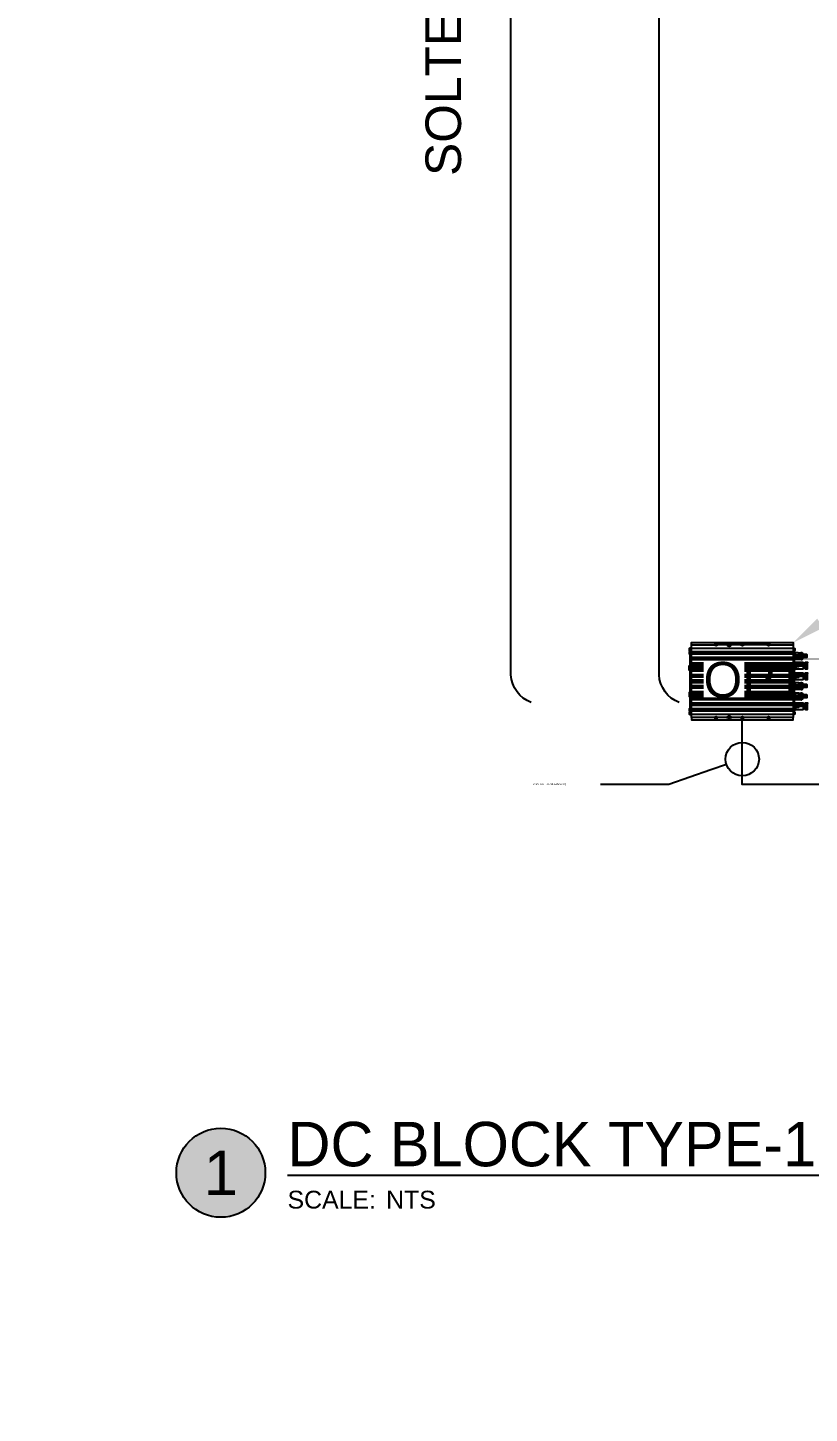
# Model space of a CAD drawing. Header units: feet. Extents: x -13743 to 68376, y -48 to 67763.
# Drawn here: x 1233.1 to 1277, y 63296.5 to 63374.4 of the extents above; entities that cross this region are included whole.
import ezdxf
from ezdxf import colors
from ezdxf.entities.mleader import LeaderData, LeaderLine
from ezdxf.enums import TextEntityAlignment as Align
from ezdxf.math import Vec2, Vec3

# ---------------------------------------------------------------- set-up
doc = ezdxf.new("R2018")
doc.units = ezdxf.units.FT
doc.header["$MEASUREMENT"] = 0
for name, color, linetype in [('E-CABL-DF', 10, 'DF_CABLE'), ('E-DIM', 7, 'Continuous'), ('E-OPT', 10, 'Continuous'), ('G-ANNO-TEXT', 1, 'Continuous'), ('G-TITL-TEXT', 153, 'Continuous')]:
    doc.layers.add(name, color=color, linetype=linetype)
doc.styles.add('NEI-A', font='arial.ttf')
doc.styles.get("Standard").update_dxf_attribs({"font": 'arial.ttf'})
doc.linetypes.add('DF_CABLE', pattern='A,1,-0.2,["DF",Standard,S=0.1,R=0,X=-0.1,Y=-0.05],-0.2', length=1.4)

# ---------------------------------------------------------------- blocks, each defined once
blk = doc.blocks.new('DETAIL-TITLE_WITH_SCALE')
at = {"layer": 'G-TITL-TEXT'}
h = blk.add_hatch(color=255, dxfattribs=at)
h.dxf.hatch_style = 1
h.paths.add_polyline_path([(-0.0016, 0.0011, 1), (0.4984, 0.0011, 1)])
blk.add_circle((0.25, 0), 0.25, dxfattribs=at)
at = {"color": 7, "insert": (0.625, -0.101), "char_height": 0.1, "attachment_point": 1, "style": 'NEI-A'}
blk.add_mtext_dynamic_manual_height_columns('\\pxt5;SCALE:', width=0.421927, gutter_width=0.5469, heights=[0], dxfattribs=at)
at = {"color": 153, "style": 'NEI-A'}
blk.add_attdef('DETAIL_NO', text='', height=0.25, dxfattribs=at).set_placement((0.25, 0), align=Align.MIDDLE_CENTER)
at = {"color": 153, "lineweight": 30, "flags": 104}
blk.add_attdef('DETAIL_TITLE', text='', height=0.25, dxfattribs=at).set_placement((0.625, 0.024), align=Align.BOTTOM_LEFT)
at = {"color": 7, "style": 'NEI-A'}
blk.add_attdef('SCALE', text='', height=0.1, dxfattribs=at).set_placement((1.1792, -0.101), align=Align.TOP_LEFT)
blk = doc.blocks.new('_DotBlank')
at = {"color": 0, "linetype": 'ByBlock', "lineweight": -2}
blk.add_line((-0.5, 0), (-1, 0), dxfattribs=at)
blk.add_circle((0, 0), 0.5, dxfattribs=at)
blk = doc.blocks.new('AMPT-OPTIMIZER')
at = {"layer": 'E-OPT'}
for p, q in [((6.025, 3.759), (6.171, 3.765)), ((6.045, 3.13), (6.532, 3.13)), ((6.171, 3.395), (6.171, 3.407)), ((5.883, 3.023), (5.87, 3.023)), ((5.883, 2.428), (5.87, 2.428)), ((6.045, 3.042), (6.532, 3.042)), ((6.532, 3.033), (6.045, 3.033)), ((6.045, 2.534), (6.532, 2.534)), ((6.045, 2.447), (6.532, 2.447)), ((6.532, 2.438), (6.045, 2.438)), ((6.399, 2.897), (6.301, 2.897)), ((6.025, 2.075), (6.171, 2.081)), ((6.171, 1.71), (6.171, 1.723)), ((6.399, 2.302), (6.301, 2.302)), ((6.025, 1.495), (6.171, 1.5)), ((6.045, 0.85), (6.532, 0.85)), ((6.171, 1.13), (6.171, 1.143)), ((5.883, 0.744), (5.87, 0.744)), ((6.045, 0.763), (6.532, 0.763)), ((6.532, 0.753), (6.045, 0.753)), ((6.399, 0.618), (6.301, 0.618))]:
    blk.add_line(p, q, dxfattribs=at)
for points in [[(-0.089, 4.013), (-0.131, 4.013), (-0.131, 3.905), (-0.089, 3.905)], [(-0.028, 4.028), (0, 4.028)], [(0, 4.218), (0, 4.34), (5.73, 4.34), (5.73, 4.218)], [(1.325, 0.123), (0, 0.123), (0, 4.218), (1.325, 4.218)], [(0, 4.031), (5.73, 4.031)], [(2.027, 4.218), (1.448, 4.218)], [(2.805, 4.218), (2.226, 4.218)], [(4.28, 4.218), (2.928, 4.218)], [(4.403, 4.218), (5.73, 4.218), (5.73, 0.123), (4.403, 0.123)], [(5.73, 4.037), (5.775, 4.037), (5.775, 0.305), (5.73, 0.305)], [(5.775, 4.013), (5.817, 4.013), (5.817, 3.905), (5.775, 3.905)], [(-0.089, 3.824), (-0.131, 3.824), (-0.131, 3.717), (-0.089, 3.717)], [(0, 3.836), (5.73, 3.836)], [(0, 3.805), (5.73, 3.805)], [(0, 3.774), (5.73, 3.774)], [(0, 3.744), (5.73, 3.744)], [(0, 3.713), (5.73, 3.713)], [(0, 3.524), (5.73, 3.524)], [(0, 3.485), (5.73, 3.485)], [(0, 3.453), (5.73, 3.453)], [(0, 3.422), (5.73, 3.422)], [(0, 3.383), (5.73, 3.383)], [(0, 3.199), (5.73, 3.199)], [(0, 3.165), (5.73, 3.165)], [(0, 3.132), (5.73, 3.132)], [(5.775, 3.824), (5.817, 3.824), (5.817, 3.717), (5.775, 3.717)], [(5.9, 3.444), (5.971, 3.444), (5.971, 3.64), (5.9, 3.64)], [(6.112, 3.683), (6.112, 3.549), (6.112, 3.489)], [(6.171, 3.725), (6.171, 3.777), (6.196, 3.778)], [(6.196, 3.726), (6.196, 3.778), (6.254, 3.756), (6.254, 3.704)], [(-0.089, 2.924), (-0.131, 2.924), (-0.131, 3.032), (-0.089, 3.032)], [(-0.089, 2.8), (-0.131, 2.8), (-0.131, 2.907), (-0.089, 2.907)], [(0, 3.097), (5.73, 3.097)], [(0, 3.041), (5.73, 3.041)], [(0, 2.932), (5.73, 2.932)], [(0, 2.908), (5.73, 2.908)], [(0, 2.877), (5.73, 2.877)], [(0, 2.843), (5.73, 2.843)], [(0, 2.808), (5.73, 2.808)], [(0, 2.782), (5.73, 2.782)], [(0, 2.746), (5.73, 2.746)], [(0, 2.548), (5.73, 2.548)], [(0, 2.514), (5.73, 2.514)], [(0, 2.485), (5.73, 2.485)], [(0, 2.455), (5.73, 2.455)], [(0, 2.421), (5.73, 2.421)], [(5.775, 2.92), (5.817, 2.92), (5.817, 2.813), (5.775, 2.813)], [(5.87, 3.035), (5.87, 3.036), (5.855, 3.036)], [(5.87, 2.439), (5.87, 2.441), (5.855, 2.441)], [(5.897, 3.036), (5.883, 3.036), (5.883, 3.035)], [(5.897, 2.441), (5.883, 2.441), (5.883, 2.439)], [(0, 2.241), (5.73, 2.241)], [(0, 2.211), (5.73, 2.211)], [(0, 2.173), (5.73, 2.173)], [(0, 2.135), (5.73, 2.135)], [(0, 2.104), (5.73, 2.104)], [(0, 1.925), (5.73, 1.925)], [(0, 1.891), (5.73, 1.891)], [(0, 1.861), (5.73, 1.861)], [(0, 1.832), (5.73, 1.832)], [(0, 1.797), (5.73, 1.797)], [(0, 1.599), (5.73, 1.599)], [(0, 1.563), (5.73, 1.563)], [(5.9, 1.76), (5.971, 1.76), (5.971, 1.956), (5.9, 1.956)], [(6.112, 1.999), (6.112, 1.865), (6.112, 1.805)], [(6.171, 2.041), (6.171, 2.093), (6.196, 2.094)], [(6.196, 2.042), (6.196, 2.094), (6.254, 2.071), (6.254, 2.02)], [(-0.089, 1.541), (-0.131, 1.541), (-0.131, 1.434), (-0.089, 1.434)], [(-0.089, 1.417), (-0.131, 1.417), (-0.131, 1.31), (-0.089, 1.31)], [(0, 1.537), (5.73, 1.537)], [(0, 1.503), (5.73, 1.503)], [(0, 1.469), (5.73, 1.469)], [(0, 1.437), (5.73, 1.437)], [(0, 1.414), (5.73, 1.414)], [(0, 1.304), (5.73, 1.304)], [(0, 1.248), (5.73, 1.248)], [(0, 1.213), (5.73, 1.213)], [(0, 1.181), (5.73, 1.181)], [(0, 1.146), (5.73, 1.146)], [(0, 0.962), (5.73, 0.962)], [(0, 0.923), (5.73, 0.923)], [(0, 0.892), (5.73, 0.892)], [(0, 0.861), (5.73, 0.861)], [(0, 0.822), (5.73, 0.822)], [(5.775, 1.527), (5.817, 1.527), (5.817, 1.42), (5.775, 1.42)], [(5.9, 1.18), (5.971, 1.18), (5.971, 1.376), (5.9, 1.376)], [(6.112, 1.419), (6.112, 1.285), (6.112, 1.225)], [(6.171, 1.461), (6.171, 1.513), (6.196, 1.514)], [(6.196, 1.462), (6.196, 1.514), (6.254, 1.491), (6.254, 1.44)], [(-0.089, 0.624), (-0.131, 0.624), (-0.131, 0.517), (-0.089, 0.517)], [(-0.089, 0.433), (-0.131, 0.433), (-0.131, 0.326), (-0.089, 0.326)], [(-0.028, 0.313), (0, 0.313)], [(0, 0.633), (5.73, 0.633)], [(0, 0.602), (5.73, 0.602)], [(0, 0.571), (5.73, 0.571)], [(0, 0.54), (5.73, 0.54)], [(0, 0.51), (5.73, 0.51)], [(0, 0.311), (5.73, 0.311)], [(0, 0.123), (0, 0), (5.73, 0), (5.73, 0.123)], [(2.027, 0.123), (1.448, 0.123)], [(2.805, 0.123), (2.226, 0.123)], [(4.28, 0.123), (2.928, 0.123)], [(5.775, 0.624), (5.817, 0.624), (5.817, 0.517), (5.775, 0.517)], [(5.775, 0.433), (5.817, 0.433), (5.817, 0.326), (5.775, 0.326)], [(5.87, 0.755), (5.87, 0.757), (5.855, 0.757)], [(5.897, 0.757), (5.883, 0.757), (5.883, 0.755)]]:
    blk.add_lwpolyline(points, dxfattribs=at)
for points in [[(-0.028, 0.305), (-0.028, 4.037), (-0.089, 4.037), (-0.089, 0.305)], [(5.869, 3.553), (5.869, 3.592), (5.882, 3.592), (5.882, 3.553)], [(1.443, 2.652), (1.478, 2.652), (1.478, 2.634), (1.443, 2.634), (1.443, 2.6), (1.426, 2.6), (1.426, 2.634), (1.391, 2.634), (1.391, 2.652), (1.426, 2.652), (1.426, 2.686), (1.443, 2.686)], [(1.994, 2.652), (2.029, 2.652), (2.029, 2.634), (1.994, 2.634), (1.994, 2.6), (1.977, 2.6), (1.977, 2.634), (1.942, 2.634), (1.942, 2.652), (1.977, 2.652), (1.977, 2.686), (1.994, 2.686)], [(5.855, 3.046), (5.855, 3.035), (5.87, 3.035), (5.87, 3.022), (5.883, 3.022), (5.883, 3.035), (5.897, 3.035), (5.897, 3.046), (5.883, 3.046), (5.883, 3.06), (5.87, 3.06), (5.87, 3.046)], [(5.855, 2.451), (5.855, 2.439), (5.87, 2.439), (5.87, 2.426), (5.883, 2.426), (5.883, 2.439), (5.897, 2.439), (5.897, 2.451), (5.883, 2.451), (5.883, 2.465), (5.87, 2.465), (5.87, 2.451)], [(1.443, 1.689), (1.478, 1.689), (1.478, 1.706), (1.443, 1.706), (1.443, 1.741), (1.426, 1.741), (1.426, 1.706), (1.391, 1.706), (1.391, 1.689), (1.426, 1.689), (1.426, 1.654), (1.443, 1.654)], [(1.994, 1.689), (2.029, 1.689), (2.029, 1.706), (1.994, 1.706), (1.994, 1.741), (1.977, 1.741), (1.977, 1.706), (1.942, 1.706), (1.942, 1.689), (1.977, 1.689), (1.977, 1.654), (1.994, 1.654)], [(5.869, 1.869), (5.869, 1.908), (5.882, 1.908), (5.882, 1.869)], [(5.855, 0.767), (5.855, 0.755), (5.87, 0.755), (5.87, 0.742), (5.883, 0.742), (5.883, 0.755), (5.897, 0.755), (5.897, 0.767), (5.883, 0.767), (5.883, 0.781), (5.87, 0.781), (5.87, 0.767)], [(5.869, 1.289), (5.869, 1.327), (5.882, 1.327), (5.882, 1.289)]]:
    blk.add_lwpolyline(points, close=True, dxfattribs=at)
for points in [[(6.025, 3.707), (6.177, 3.713), (6.171, 3.725), (6.196, 3.726), (6.254, 3.704), (6.254, 3.699, -0.417336), (6.248, 3.693), (6.029, 3.684, 0.407505), (6.025, 3.681)], [(6.025, 3.413), (6.177, 3.407), (6.171, 3.395), (6.196, 3.394), (6.254, 3.416), (6.254, 3.421, 0.417361), (6.248, 3.427), (6.029, 3.436, -0.407434), (6.025, 3.439)], [(6.025, 2.023), (6.177, 2.029), (6.171, 2.041), (6.196, 2.042), (6.254, 2.02), (6.254, 2.015, -0.417336), (6.248, 2.009), (6.029, 2, 0.407505), (6.025, 1.996)], [(6.025, 1.728), (6.177, 1.723), (6.171, 1.71), (6.196, 1.71), (6.254, 1.732), (6.254, 1.737, 0.417361), (6.248, 1.743), (6.029, 1.751, -0.407434), (6.025, 1.755)], [(6.025, 1.443), (6.177, 1.449), (6.171, 1.461), (6.196, 1.462), (6.254, 1.44), (6.254, 1.434, -0.417336), (6.248, 1.428), (6.029, 1.42, 0.407505), (6.025, 1.416)], [(6.025, 1.148), (6.177, 1.143), (6.171, 1.13), (6.196, 1.129), (6.254, 1.152), (6.254, 1.157, 0.417361), (6.248, 1.163), (6.029, 1.171, -0.407434), (6.025, 1.175)]]:
    blk.add_lwpolyline(points, format="xyb", dxfattribs=at)
for centre, radius in [((1.386, 4.218), 0.0616), ((2.126, 4.218), 0.0994), ((2.126, 4.218), 0.0473), ((2.126, 4.218), 0.0136), ((2.866, 4.218), 0.0616), ((4.341, 4.218), 0.0616), ((5.874, 3.572), 0.0426), ((1.435, 2.643), 0.0939), ((1.986, 2.643), 0.0939), ((5.877, 3.04), 0.0426), ((5.877, 2.444), 0.0426), ((1.435, 1.697), 0.0939), ((1.986, 1.697), 0.0939), ((5.874, 1.888), 0.0426), ((5.874, 1.308), 0.0426), ((5.877, 0.76), 0.0426), ((1.386, 0.123), 0.0616), ((2.126, 0.123), 0.0994), ((2.126, 0.123), 0.0473), ((2.126, 0.123), 0.0136), ((2.866, 0.123), 0.0616), ((4.341, 0.123), 0.0616)]:
    blk.add_circle(centre, radius, dxfattribs=at)
for points, degree, knots in [([(5.817, 3.781), (6.025, 3.781), (6.025, 3.691), (6.025, 3.685), (6.025, 3.588), (6.025, 3.496), (6.025, 3.399), (6.025, 3.395), (6.025, 3.39), (5.775, 3.39)], 1, [0.137833, 0.137833, 0.8295, 1.8295, 2.8295, 3.8295, 4.781137, 5.781137, 6.781137, 7.781137, 8.528711, 8.528711]), ([(6.405, 3.219), (6.405, 3.218), (6.405, 3.216), (6.405, 3.183), (6.301, 3.183), (6.301, 3.195), (6.301, 3.204), (6.282, 3.224), (5.775, 3.224)], 1, [0, 0, 1, 2, 3, 4, 5, 6, 7, 7.955035, 7.955035]), ([(5.9, 3.606), (5.9, 3.617), (5.9, 3.629), (5.9, 3.64), (5.892, 3.644), (5.876, 3.652), (5.842, 3.667), (5.817, 3.678), (5.8, 3.685), (5.8, 3.686), (5.798, 3.686), (5.795, 3.688), (5.794, 3.689), (5.793, 3.69), (5.793, 3.691), (5.793, 3.691), (5.793, 3.592), (5.793, 3.494), (5.793, 3.395), (5.793, 3.395), (5.793, 3.395), (5.794, 3.396), (5.796, 3.397), (5.798, 3.398), (5.8, 3.399), (5.8, 3.399), (5.817, 3.406), (5.842, 3.417), (5.876, 3.432), (5.892, 3.44), (5.9, 3.444), (5.9, 3.475), (5.9, 3.507), (5.9, 3.539)], 3, [0, 0, 0, 0, 0.175489, 0.175489, 0.175489, 0.425436, 0.675194, 1.175489, 1.175489, 1.175489, 1.339863, 1.811084, 1.995544, 2.099777, 2.175489, 2.175489, 2.175489, 3.175489, 3.175489, 3.175489, 3.20703, 3.28519, 3.460771, 3.984033, 4.175489, 4.175489, 4.175489, 4.676213, 4.925949, 5.175489, 5.175489, 5.175489, 5.657834, 5.657834, 5.657834, 5.657834]), ([(5.928, 3.173), (5.912, 3.181), (5.881, 3.196), (5.85, 3.209), (5.834, 3.216), (5.833, 3.216), (5.832, 3.217), (5.83, 3.217), (5.828, 3.219), (5.827, 3.219), (5.827, 3.219), (5.827, 3.219), (5.827, 3.127), (5.827, 3.034), (5.827, 2.942), (5.827, 2.942), (5.827, 2.942), (5.828, 2.943), (5.829, 2.945), (5.832, 2.946), (5.833, 2.947), (5.834, 2.947), (5.85, 2.954), (5.881, 2.967), (5.912, 2.982), (5.928, 2.989), (5.967, 2.989), (6.006, 2.989), (6.045, 2.989), (6.045, 3.051), (6.045, 3.112), (6.045, 3.173), (6.006, 3.173), (5.967, 3.173), (5.928, 3.173), (5.928, 3.112), (5.928, 3.051), (5.928, 2.989)], 3, [0, 0, 0, 0, 0.499249, 1, 1, 1, 1.191456, 1.714328, 1.889909, 1.968408, 2, 2, 2, 3, 3, 3, 3.075721, 3.180211, 3.36466, 3.835604, 4, 4, 4, 4.500323, 5, 5, 5, 6, 6, 6, 7, 7, 7, 8, 8, 8, 9, 9, 9, 9]), ([(5.971, 3.64), (5.976, 3.636), (5.986, 3.629), (6, 3.616), (6.011, 3.605), (6.02, 3.596), (6.024, 3.591), (6.025, 3.588), (6.025, 3.557), (6.025, 3.527), (6.025, 3.496), (6.024, 3.493), (6.02, 3.489), (6.012, 3.479), (6, 3.468), (5.986, 3.456), (5.976, 3.448), (5.971, 3.444)], 3, [0, 0, 0, 0, 0.249655, 0.499064, 0.749429, 0.874826, 1, 1, 1, 2, 2, 2, 2.121887, 2.244534, 2.492906, 2.745645, 3, 3, 3, 3]), ([(6.496, 3.659), (6.496, 3.659), (6.496, 3.659), (6.496, 3.658), (6.496, 3.657), (6.496, 3.655), (6.496, 3.654), (6.496, 3.653), (6.496, 3.655), (6.497, 3.657), (6.496, 3.66), (6.496, 3.663), (6.495, 3.664), (6.494, 3.665), (6.493, 3.667), (6.491, 3.668), (6.49, 3.668), (6.489, 3.668), (6.487, 3.669), (6.486, 3.669), (6.486, 3.669), (6.366, 3.669), (6.246, 3.669), (6.125, 3.669)], 3, [0, 0, 0, 0, 0.00679, 0.082907, 0.273787, 0.579512, 1, 1, 1, 1.184323, 1.369552, 1.431018, 1.494647, 1.57509, 1.669545, 1.75354, 1.803206, 1.860768, 1.942971, 2, 2, 2, 3, 3, 3, 3]), ([(6.125, 3.638), (6.246, 3.638), (6.366, 3.638), (6.486, 3.638), (6.487, 3.638), (6.488, 3.638), (6.49, 3.638), (6.491, 3.639), (6.493, 3.64), (6.494, 3.641), (6.495, 3.642), (6.496, 3.644), (6.497, 3.648), (6.497, 3.651), (6.496, 3.653), (6.496, 3.652), (6.496, 3.649), (6.496, 3.644), (6.496, 3.639), (6.496, 3.635), (6.496, 3.631), (6.496, 3.626), (6.496, 3.62), (6.496, 3.614), (6.496, 3.607), (6.496, 3.6), (6.496, 3.592), (6.496, 3.585), (6.496, 3.578), (6.496, 3.571), (6.496, 3.565), (6.496, 3.56), (6.496, 3.558), (6.496, 3.555), (6.496, 3.55), (6.496, 3.542), (6.496, 3.536), (6.496, 3.532), (6.496, 3.529), (6.496, 3.525), (6.496, 3.522), (6.496, 3.519), (6.496, 3.516), (6.496, 3.514), (6.496, 3.513), (6.496, 3.513), (6.496, 3.513)], 3, [0, 0, 0, 0, 1, 1, 1, 1.083046, 1.158085, 1.262935, 1.337098, 1.402233, 1.482349, 1.555826, 1.696592, 2, 2, 2, 2.04231, 2.094742, 2.1573, 2.195082, 2.234864, 2.276646, 2.343067, 2.413996, 2.488015, 2.563526, 2.640518, 2.718997, 2.791295, 2.862229, 2.931799, 3, 3, 3, 3.1834, 3.352569, 3.507508, 3.584771, 3.655787, 3.720526, 3.805907, 3.877192, 3.933172, 3.972439, 3.994995, 4, 4, 4, 4]), ([(6.495, 3.507), (6.494, 3.507), (6.494, 3.506), (6.493, 3.505), (6.491, 3.504), (6.489, 3.503), (6.487, 3.503), (6.486, 3.503), (6.486, 3.503), (6.366, 3.503), (6.246, 3.503), (6.125, 3.503)], 3, [0, 0, 0, 0, 0.056801, 0.266575, 0.453065, 0.690822, 0.873365, 1, 1, 1, 2, 2, 2, 2]), ([(6.282, 3.224), (6.282, 3.222), (6.282, 3.221), (6.282, 3.219), (6.282, 3.219), (6.282, 3.219), (6.283, 3.218), (6.283, 3.217), (6.284, 3.216), (6.284, 3.216), (6.29, 3.209), (6.296, 3.202), (6.301, 3.195)], 3, [0, 0, 0, 0, 1, 1, 1, 1.133744, 1.328934, 1.783703, 2, 2, 2, 3, 3, 3, 3]), ([(6.495, 3.665), (6.495, 3.665), (6.495, 3.664), (6.495, 3.663), (6.496, 3.663), (6.496, 3.662), (6.496, 3.661), (6.496, 3.66), (6.496, 3.66), (6.496, 3.659), (6.496, 3.659)], 3, [0, 0, 0, 0, 0.122148, 0.248297, 0.373015, 0.498504, 0.624821, 0.749092, 0.874878, 1, 1, 1, 1]), ([(6.496, 3.513), (6.496, 3.513), (6.496, 3.512), (6.496, 3.511), (6.496, 3.511), (6.496, 3.51), (6.496, 3.509), (6.495, 3.508), (6.495, 3.508), (6.495, 3.507), (6.495, 3.507)], 3, [0, 0, 0, 0, 0.125061, 0.250714, 0.374997, 0.501326, 0.626689, 0.751419, 0.874759, 1, 1, 1, 1]), ([(6.405, 2.624), (6.405, 2.623), (6.405, 2.62), (6.405, 2.588), (6.301, 2.588), (6.301, 2.6), (6.301, 2.609), (6.282, 2.628), (5.775, 2.628)], 1, [0, 0, 1, 2, 3, 4, 5, 6, 7, 7.955035, 7.955035]), ([(5.928, 2.578), (5.912, 2.585), (5.881, 2.6), (5.85, 2.614), (5.834, 2.62), (5.833, 2.62), (5.832, 2.621), (5.83, 2.622), (5.828, 2.623), (5.827, 2.623), (5.827, 2.624), (5.827, 2.624), (5.827, 2.531), (5.827, 2.439), (5.827, 2.346), (5.827, 2.346), (5.827, 2.347), (5.828, 2.348), (5.829, 2.349), (5.832, 2.351), (5.833, 2.351), (5.834, 2.351), (5.85, 2.358), (5.881, 2.372), (5.912, 2.386), (5.928, 2.394), (5.967, 2.394), (6.006, 2.394), (6.045, 2.394), (6.045, 2.455), (6.045, 2.517), (6.045, 2.578), (6.006, 2.578), (5.967, 2.578), (5.928, 2.578), (5.928, 2.517), (5.928, 2.455), (5.928, 2.394)], 3, [0, 0, 0, 0, 0.499249, 1, 1, 1, 1.191456, 1.714328, 1.889909, 1.968408, 2, 2, 2, 3, 3, 3, 3.075721, 3.180211, 3.36466, 3.835604, 4, 4, 4, 4.500323, 5, 5, 5, 6, 6, 6, 7, 7, 7, 8, 8, 8, 9, 9, 9, 9]), ([(6.301, 2.967), (6.296, 2.96), (6.29, 2.954), (6.284, 2.947), (6.284, 2.947), (6.283, 2.946), (6.282, 2.944), (6.282, 2.943), (6.282, 2.942), (6.282, 2.942), (6.282, 2.913), (6.282, 2.885), (6.282, 2.857), (6.288, 2.863), (6.295, 2.87), (6.301, 2.876), (6.301, 2.907), (6.301, 2.937), (6.301, 2.967), (6.301, 2.971), (6.301, 2.975), (6.301, 2.979), (6.336, 2.979), (6.37, 2.979), (6.405, 2.979)], 3, [0, 0, 0, 0, 1, 1, 1, 1.158896, 1.546272, 1.765764, 2, 2, 2, 3, 3, 3, 4, 4, 4, 5, 5, 5, 6, 6, 6, 7, 7, 7, 7]), ([(6.282, 2.628), (6.282, 2.627), (6.282, 2.625), (6.282, 2.624), (6.282, 2.624), (6.282, 2.623), (6.283, 2.622), (6.283, 2.621), (6.284, 2.62), (6.284, 2.62), (6.29, 2.614), (6.296, 2.607), (6.301, 2.6)], 3, [0, 0, 0, 0, 1, 1, 1, 1.133744, 1.328934, 1.783703, 2, 2, 2, 3, 3, 3, 3]), ([(6.301, 2.372), (6.296, 2.365), (6.29, 2.358), (6.284, 2.351), (6.284, 2.351), (6.283, 2.35), (6.282, 2.349), (6.282, 2.347), (6.282, 2.347), (6.282, 2.346), (6.282, 2.318), (6.282, 2.29), (6.282, 2.261), (6.288, 2.268), (6.295, 2.275), (6.301, 2.281), (6.301, 2.311), (6.301, 2.341), (6.301, 2.372), (6.301, 2.376), (6.301, 2.38), (6.301, 2.384), (6.336, 2.384), (6.37, 2.384), (6.405, 2.384)], 3, [0, 0, 0, 0, 1, 1, 1, 1.158896, 1.546272, 1.765764, 2, 2, 2, 3, 3, 3, 4, 4, 4, 5, 5, 5, 6, 6, 6, 7, 7, 7, 7]), ([(5.775, 2.097), (6.025, 2.097), (6.025, 2.007), (6.025, 2.001), (6.025, 1.904), (6.025, 1.812), (6.025, 1.715), (6.025, 1.711), (6.025, 1.706), (5.775, 1.706)], 1, [0, 0, 0.8295, 1.8295, 2.8295, 3.8295, 4.781137, 5.781137, 6.781137, 7.781137, 8.528711, 8.528711]), ([(5.9, 1.922), (5.9, 1.933), (5.9, 1.945), (5.9, 1.956), (5.892, 1.96), (5.876, 1.968), (5.842, 1.983), (5.817, 1.994), (5.8, 2.001), (5.8, 2.001), (5.798, 2.002), (5.795, 2.003), (5.794, 2.005), (5.793, 2.006), (5.793, 2.007), (5.793, 2.007), (5.793, 1.908), (5.793, 1.81), (5.793, 1.711), (5.793, 1.711), (5.793, 1.711), (5.794, 1.712), (5.796, 1.713), (5.798, 1.714), (5.8, 1.714), (5.8, 1.715), (5.817, 1.722), (5.842, 1.733), (5.876, 1.748), (5.892, 1.756), (5.9, 1.76), (5.9, 1.791), (5.9, 1.823), (5.9, 1.854)], 3, [0, 0, 0, 0, 0.175489, 0.175489, 0.175489, 0.425436, 0.675194, 1.175489, 1.175489, 1.175489, 1.339863, 1.811084, 1.995544, 2.099777, 2.175489, 2.175489, 2.175489, 3.175489, 3.175489, 3.175489, 3.20703, 3.28519, 3.460771, 3.984033, 4.175489, 4.175489, 4.175489, 4.676213, 4.925949, 5.175489, 5.175489, 5.175489, 5.657834, 5.657834, 5.657834, 5.657834]), ([(5.971, 1.956), (5.976, 1.952), (5.986, 1.944), (6, 1.932), (6.011, 1.921), (6.02, 1.912), (6.024, 1.907), (6.025, 1.904), (6.025, 1.873), (6.025, 1.843), (6.025, 1.812), (6.024, 1.809), (6.02, 1.805), (6.012, 1.795), (6, 1.784), (5.986, 1.772), (5.976, 1.764), (5.971, 1.76)], 3, [0, 0, 0, 0, 0.249655, 0.499064, 0.749429, 0.874826, 1, 1, 1, 2, 2, 2, 2.121887, 2.244534, 2.492906, 2.745645, 3, 3, 3, 3]), ([(6.496, 1.975), (6.496, 1.975), (6.496, 1.975), (6.496, 1.974), (6.496, 1.973), (6.496, 1.971), (6.496, 1.97), (6.496, 1.969), (6.496, 1.97), (6.497, 1.973), (6.496, 1.976), (6.496, 1.978), (6.495, 1.98), (6.494, 1.981), (6.493, 1.983), (6.491, 1.983), (6.49, 1.984), (6.489, 1.984), (6.487, 1.985), (6.486, 1.985), (6.486, 1.985), (6.366, 1.985), (6.246, 1.985), (6.125, 1.985)], 3, [0, 0, 0, 0, 0.00679, 0.082907, 0.273787, 0.579512, 1, 1, 1, 1.184323, 1.369552, 1.431018, 1.494647, 1.57509, 1.669545, 1.75354, 1.803206, 1.860768, 1.942971, 2, 2, 2, 3, 3, 3, 3]), ([(6.125, 1.954), (6.246, 1.954), (6.366, 1.954), (6.486, 1.954), (6.487, 1.954), (6.488, 1.954), (6.49, 1.954), (6.491, 1.955), (6.493, 1.956), (6.494, 1.957), (6.495, 1.958), (6.496, 1.96), (6.497, 1.964), (6.497, 1.967), (6.496, 1.969), (6.496, 1.968), (6.496, 1.965), (6.496, 1.96), (6.496, 1.955), (6.496, 1.951), (6.496, 1.947), (6.496, 1.942), (6.496, 1.936), (6.496, 1.93), (6.496, 1.923), (6.496, 1.915), (6.496, 1.908), (6.496, 1.901), (6.496, 1.894), (6.496, 1.887), (6.496, 1.88), (6.496, 1.876), (6.496, 1.874), (6.496, 1.871), (6.496, 1.866), (6.496, 1.858), (6.496, 1.852), (6.496, 1.848), (6.496, 1.844), (6.496, 1.841), (6.496, 1.838), (6.496, 1.835), (6.496, 1.832), (6.496, 1.83), (6.496, 1.829), (6.496, 1.829), (6.496, 1.829)], 3, [0, 0, 0, 0, 1, 1, 1, 1.083046, 1.158085, 1.262935, 1.337098, 1.402233, 1.482349, 1.555826, 1.696592, 2, 2, 2, 2.04231, 2.094742, 2.1573, 2.195082, 2.234864, 2.276646, 2.343067, 2.413996, 2.488015, 2.563526, 2.640518, 2.718997, 2.791295, 2.862229, 2.931799, 3, 3, 3, 3.1834, 3.352569, 3.507508, 3.584771, 3.655787, 3.720526, 3.805907, 3.877192, 3.933172, 3.972439, 3.994995, 4, 4, 4, 4]), ([(6.495, 1.823), (6.494, 1.823), (6.494, 1.822), (6.493, 1.821), (6.491, 1.82), (6.489, 1.819), (6.487, 1.819), (6.486, 1.819), (6.486, 1.819), (6.366, 1.819), (6.246, 1.819), (6.125, 1.819)], 3, [0, 0, 0, 0, 0.056801, 0.266575, 0.453065, 0.690822, 0.873365, 1, 1, 1, 2, 2, 2, 2]), ([(6.495, 1.981), (6.495, 1.98), (6.495, 1.98), (6.495, 1.979), (6.496, 1.979), (6.496, 1.978), (6.496, 1.977), (6.496, 1.976), (6.496, 1.975), (6.496, 1.975), (6.496, 1.975)], 3, [0, 0, 0, 0, 0.122148, 0.248297, 0.373015, 0.498504, 0.624821, 0.749092, 0.874878, 1, 1, 1, 1]), ([(6.496, 1.829), (6.496, 1.829), (6.496, 1.828), (6.496, 1.827), (6.496, 1.826), (6.496, 1.826), (6.496, 1.825), (6.495, 1.824), (6.495, 1.823), (6.495, 1.823), (6.495, 1.823)], 3, [0, 0, 0, 0, 0.125061, 0.250714, 0.374997, 0.501326, 0.626689, 0.751419, 0.874759, 1, 1, 1, 1]), ([(5.817, 1.517), (6.025, 1.517), (6.025, 1.427), (6.025, 1.421), (6.025, 1.324), (6.025, 1.232), (6.025, 1.135), (6.025, 1.131), (6.025, 1.126), (5.775, 1.126)], 1, [0.137833, 0.137833, 0.8295, 1.8295, 2.8295, 3.8295, 4.781137, 5.781137, 6.781137, 7.781137, 8.528711, 8.528711]), ([(6.405, 0.94), (6.405, 0.938), (6.405, 0.936), (6.405, 0.904), (6.301, 0.904), (6.301, 0.916), (6.301, 0.924), (6.282, 0.944), (5.775, 0.944)], 1, [0, 0, 1, 2, 3, 4, 5, 6, 7, 7.955035, 7.955035]), ([(5.793, 1.131), (5.793, 1.131), (5.793, 1.131), (5.794, 1.132), (5.796, 1.133), (5.798, 1.134), (5.8, 1.134), (5.8, 1.135), (5.817, 1.142), (5.842, 1.152), (5.876, 1.168), (5.892, 1.176), (5.9, 1.18), (5.9, 1.211), (5.9, 1.243), (5.9, 1.274)], 3, [2, 2, 2, 2, 2.031541, 2.109701, 2.285282, 2.808544, 3, 3, 3, 3.500724, 3.75046, 4, 4, 4, 4.482346, 4.482346, 4.482346, 4.482346]), ([(5.9, 1.342), (5.9, 1.353), (5.9, 1.365), (5.9, 1.376), (5.892, 1.38), (5.876, 1.388), (5.843, 1.403), (5.819, 1.413), (5.803, 1.42)], 3, [4.824511, 4.824511, 4.824511, 4.824511, 5, 5, 5, 5.249947, 5.499706, 5.975484, 5.975484, 5.975484, 5.975484]), ([(5.928, 0.894), (5.912, 0.901), (5.881, 0.916), (5.85, 0.929), (5.834, 0.936), (5.833, 0.936), (5.832, 0.937), (5.83, 0.938), (5.828, 0.939), (5.827, 0.939), (5.827, 0.94), (5.827, 0.94), (5.827, 0.847), (5.827, 0.755), (5.827, 0.662), (5.827, 0.662), (5.827, 0.663), (5.828, 0.664), (5.829, 0.665), (5.832, 0.666), (5.833, 0.667), (5.834, 0.667), (5.85, 0.674), (5.881, 0.687), (5.912, 0.702), (5.928, 0.71), (5.967, 0.71), (6.006, 0.71), (6.045, 0.71), (6.045, 0.771), (6.045, 0.832), (6.045, 0.894), (6.006, 0.894), (5.967, 0.894), (5.928, 0.894), (5.928, 0.832), (5.928, 0.771), (5.928, 0.71)], 3, [0, 0, 0, 0, 0.499249, 1, 1, 1, 1.191456, 1.714328, 1.889909, 1.968408, 2, 2, 2, 3, 3, 3, 3.075721, 3.180211, 3.36466, 3.835604, 4, 4, 4, 4.500323, 5, 5, 5, 6, 6, 6, 7, 7, 7, 8, 8, 8, 9, 9, 9, 9]), ([(5.971, 1.376), (5.976, 1.372), (5.986, 1.364), (6, 1.352), (6.011, 1.341), (6.02, 1.331), (6.024, 1.327), (6.025, 1.324), (6.025, 1.293), (6.025, 1.262), (6.025, 1.232), (6.024, 1.229), (6.02, 1.224), (6.012, 1.215), (6, 1.204), (5.986, 1.192), (5.976, 1.184), (5.971, 1.18)], 3, [0, 0, 0, 0, 0.249655, 0.499064, 0.749429, 0.874826, 1, 1, 1, 2, 2, 2, 2.121887, 2.244534, 2.492906, 2.745645, 3, 3, 3, 3]), ([(6.496, 1.395), (6.496, 1.395), (6.496, 1.395), (6.496, 1.394), (6.496, 1.393), (6.496, 1.391), (6.496, 1.39), (6.496, 1.389), (6.496, 1.39), (6.497, 1.393), (6.496, 1.396), (6.496, 1.398), (6.495, 1.4), (6.494, 1.401), (6.493, 1.402), (6.491, 1.403), (6.49, 1.404), (6.489, 1.404), (6.487, 1.404), (6.486, 1.404), (6.486, 1.404), (6.366, 1.404), (6.246, 1.404), (6.125, 1.404)], 3, [0, 0, 0, 0, 0.00679, 0.082907, 0.273787, 0.579512, 1, 1, 1, 1.184323, 1.369552, 1.431018, 1.494647, 1.57509, 1.669545, 1.75354, 1.803206, 1.860768, 1.942971, 2, 2, 2, 3, 3, 3, 3]), ([(6.125, 1.374), (6.246, 1.374), (6.366, 1.374), (6.486, 1.374), (6.487, 1.374), (6.488, 1.374), (6.49, 1.374), (6.491, 1.375), (6.493, 1.376), (6.494, 1.377), (6.495, 1.378), (6.496, 1.38), (6.497, 1.384), (6.497, 1.387), (6.496, 1.389), (6.496, 1.388), (6.496, 1.385), (6.496, 1.38), (6.496, 1.375), (6.496, 1.37), (6.496, 1.367), (6.496, 1.362), (6.496, 1.356), (6.496, 1.35), (6.496, 1.343), (6.496, 1.335), (6.496, 1.328), (6.496, 1.321), (6.496, 1.314), (6.496, 1.307), (6.496, 1.3), (6.496, 1.296), (6.496, 1.294), (6.496, 1.291), (6.496, 1.286), (6.496, 1.278), (6.496, 1.272), (6.496, 1.268), (6.496, 1.264), (6.496, 1.261), (6.496, 1.258), (6.496, 1.254), (6.496, 1.252), (6.496, 1.25), (6.496, 1.249), (6.496, 1.249), (6.496, 1.249)], 3, [0, 0, 0, 0, 1, 1, 1, 1.083046, 1.158085, 1.262935, 1.337098, 1.402233, 1.482349, 1.555826, 1.696592, 2, 2, 2, 2.04231, 2.094742, 2.1573, 2.195082, 2.234864, 2.276646, 2.343067, 2.413996, 2.488015, 2.563526, 2.640518, 2.718997, 2.791295, 2.862229, 2.931799, 3, 3, 3, 3.1834, 3.352569, 3.507508, 3.584771, 3.655787, 3.720526, 3.805907, 3.877192, 3.933172, 3.972439, 3.994995, 4, 4, 4, 4]), ([(6.495, 1.243), (6.494, 1.243), (6.494, 1.242), (6.493, 1.241), (6.491, 1.24), (6.489, 1.239), (6.487, 1.239), (6.486, 1.239), (6.486, 1.239), (6.366, 1.239), (6.246, 1.239), (6.125, 1.239)], 3, [0, 0, 0, 0, 0.056801, 0.266575, 0.453065, 0.690822, 0.873365, 1, 1, 1, 2, 2, 2, 2]), ([(6.282, 0.944), (6.282, 0.943), (6.282, 0.941), (6.282, 0.94), (6.282, 0.939), (6.282, 0.939), (6.283, 0.938), (6.283, 0.937), (6.284, 0.936), (6.284, 0.936), (6.29, 0.929), (6.296, 0.923), (6.301, 0.916)], 3, [0, 0, 0, 0, 1, 1, 1, 1.133744, 1.328934, 1.783703, 2, 2, 2, 3, 3, 3, 3]), ([(6.495, 1.401), (6.495, 1.4), (6.495, 1.4), (6.495, 1.399), (6.496, 1.398), (6.496, 1.398), (6.496, 1.397), (6.496, 1.396), (6.496, 1.395), (6.496, 1.395), (6.496, 1.395)], 3, [0, 0, 0, 0, 0.122148, 0.248297, 0.373015, 0.498504, 0.624821, 0.749092, 0.874878, 1, 1, 1, 1]), ([(6.496, 1.249), (6.496, 1.248), (6.496, 1.248), (6.496, 1.247), (6.496, 1.246), (6.496, 1.246), (6.496, 1.245), (6.495, 1.244), (6.495, 1.243), (6.495, 1.243), (6.495, 1.243)], 3, [0, 0, 0, 0, 0.125061, 0.250714, 0.374997, 0.501326, 0.626689, 0.751419, 0.874759, 1, 1, 1, 1]), ([(6.301, 0.688), (6.296, 0.681), (6.29, 0.674), (6.284, 0.667), (6.284, 0.667), (6.283, 0.666), (6.282, 0.665), (6.282, 0.663), (6.282, 0.662), (6.282, 0.662), (6.282, 0.634), (6.282, 0.606), (6.282, 0.577), (6.288, 0.584), (6.295, 0.59), (6.301, 0.597), (6.301, 0.627), (6.301, 0.657), (6.301, 0.688), (6.301, 0.692), (6.301, 0.696), (6.301, 0.7), (6.336, 0.7), (6.37, 0.7), (6.405, 0.7)], 3, [0, 0, 0, 0, 1, 1, 1, 1.158896, 1.546272, 1.765764, 2, 2, 2, 3, 3, 3, 4, 4, 4, 5, 5, 5, 6, 6, 6, 7, 7, 7, 7])]:
    blk.add_open_spline(points, degree=degree, knots=knots, dxfattribs=at)
for points in [[(6.026, 3.683), (6.112, 3.683), (6.125, 3.669), (6.125, 3.638), (6.125, 3.503), (6.125, 3.502), (6.112, 3.489), (6.025, 3.489)], [(6.045, 3.122), (6.532, 3.122), (6.532, 3.13), (6.532, 3.216), (6.532, 3.219), (6.532, 3.224), (6.405, 3.224), (6.399, 3.218), (6.399, 3.213), (6.405, 3.219), (6.405, 3.224)], [(6.254, 3.756), (6.254, 3.75), (6.254, 3.75), (6.254, 3.698)], [(6.405, 3.218), (6.399, 3.213), (6.399, 3.183)], [(6.405, 2.944), (6.405, 2.947), (6.405, 2.979), (6.399, 2.977), (6.399, 2.945), (6.405, 2.944), (6.405, 2.942), (6.405, 2.857), (6.532, 2.857), (6.532, 2.942), (6.532, 2.947), (6.532, 3.033), (6.532, 3.042), (6.532, 3.122)], [(5.817, 2.857), (6.282, 2.857)], [(6.045, 2.526), (6.532, 2.526), (6.532, 2.534), (6.532, 2.62), (6.532, 2.624), (6.532, 2.628), (6.405, 2.628), (6.399, 2.622), (6.399, 2.618), (6.405, 2.624), (6.405, 2.628)], [(6.399, 2.945), (6.399, 2.863), (6.405, 2.857)], [(6.405, 2.623), (6.399, 2.618), (6.399, 2.588)], [(6.405, 2.349), (6.405, 2.351), (6.405, 2.384), (6.399, 2.382), (6.399, 2.349), (6.405, 2.349), (6.405, 2.346), (6.405, 2.261), (6.532, 2.261), (6.532, 2.346), (6.532, 2.351), (6.532, 2.438), (6.532, 2.447), (6.532, 2.526)], [(6.399, 2.349), (6.399, 2.267), (6.405, 2.261)], [(5.775, 2.261), (6.282, 2.261)], [(6.026, 1.999), (6.112, 1.999), (6.125, 1.985), (6.125, 1.954), (6.125, 1.819), (6.125, 1.818), (6.112, 1.805), (6.025, 1.805)], [(6.254, 2.071), (6.254, 2.066), (6.254, 2.066), (6.254, 2.014)], [(6.026, 1.419), (6.112, 1.419), (6.125, 1.405), (6.125, 1.374), (6.125, 1.239), (6.125, 1.238), (6.112, 1.225), (6.025, 1.225)], [(6.045, 0.842), (6.532, 0.842), (6.532, 0.85), (6.532, 0.936), (6.532, 0.94), (6.532, 0.944), (6.405, 0.944), (6.399, 0.938), (6.399, 0.934), (6.405, 0.94), (6.405, 0.944)], [(6.254, 1.491), (6.254, 1.486), (6.254, 1.486), (6.254, 1.434)], [(6.405, 0.938), (6.399, 0.934), (6.399, 0.904)], [(6.405, 0.665), (6.405, 0.667), (6.405, 0.7), (6.399, 0.697), (6.399, 0.665), (6.405, 0.665), (6.405, 0.662), (6.405, 0.577), (6.532, 0.577), (6.532, 0.662), (6.532, 0.667), (6.532, 0.753), (6.532, 0.763), (6.532, 0.842)], [(5.817, 0.577), (6.282, 0.577)], [(6.399, 0.665), (6.399, 0.583), (6.405, 0.577)]]:
    blk.add_open_spline(points, degree=1, dxfattribs=at)
for points in [[(6.026, 3.489), (6.027, 3.487), (6.029, 3.487), (6.139, 3.483), (6.248, 3.479), (6.254, 3.479), (6.254, 3.473), (6.254, 3.447), (6.254, 3.422)], [(6.026, 1.805), (6.027, 1.803), (6.029, 1.803), (6.139, 1.799), (6.248, 1.795), (6.254, 1.795), (6.254, 1.789), (6.254, 1.763), (6.254, 1.737)], [(6.026, 1.225), (6.027, 1.223), (6.029, 1.223), (6.139, 1.219), (6.248, 1.215), (6.254, 1.215), (6.254, 1.209), (6.254, 1.183), (6.254, 1.157)]]:
    blk.add_rational_spline(points, [1, 0.907480128539, 1, 1, 1, 0.717204342147, 1, 1, 1], degree=2, knots=[0, 0, 0, 0.8671, 0.8671, 1.8671, 1.8671, 3.409128, 3.409128, 4.409128, 4.409128, 4.409128], dxfattribs=at)
at = {"layer": 'E-OPT', "insert": (0.684, 3.255), "char_height": 2, "width": 2.28503, "attachment_point": 1, "bg_fill": 3, "box_fill_scale": 1, "bg_fill_color": 256, "bg_fill_transparency": 0}
blk.add_mtext('OPT', dxfattribs=at)
blk = doc.blocks.new('DETAIL_TITLE')
at = {"style": 'NEI-A', "flags": 8}
blk.add_attdef('#', text='', height=0.2, dxfattribs=at).set_placement((0.5922, -0.5109), align=Align.MIDDLE_CENTER)
at = {"lineweight": 30, "flags": 104}
blk.add_attdef('DETAIL_TITLE', text='', height=0.2, dxfattribs=at).set_placement((0.9099, -0.52514), align=Align.BOTTOM_LEFT)
at = {"style": 'NEI-A'}
for tag, p in [('SCALE:', (0.93865, -0.73792)), ('1"_=_', (1.5474, -0.73792))]:
    blk.add_attdef(tag, text='', height=0.1, dxfattribs=at).set_placement(p, align=Align.BOTTOM_LEFT)

msp = doc.modelspace()

# ---------------------------------------------------------------- linework, layer by layer
at = {"layer": 'E-CABL-DF', "linetype": 'Continuous', "flags": 128}
msp.add_lwpolyline([(1285.362, 63331.872), (1281.495, 63331.872), (1273.236, 63331.872), (1273.236, 63335.499)], dxfattribs=at)
at = {"layer": 'G-ANNO-TEXT', "flags": 128}
for points in [[(1261.367, 63336.477, -0.298343), (1260.229, 63338.019), (1260.229, 63384.836, 0.298343), (1259.092, 63386.379, 0.298343), (1260.229, 63387.921), (1260.229, 63434.738, -0.298343), (1261.367, 63436.28)], [(1269.69, 63336.477, -0.298343), (1268.553, 63338.019), (1268.553, 63384.836, 0.298343), (1267.415, 63386.379, 0.298343), (1268.553, 63387.921), (1268.553, 63434.738, -0.298343), (1269.69, 63436.28)]]:
    msp.add_lwpolyline(points, format="xyb", dxfattribs=at)

# ---------------------------------------------------------------- block references
at = {"layer": 'E-DIM'}
ref = msp.add_blockref('DETAIL-TITLE_WITH_SCALE', (1241.414, 63310.04), dxfattribs=dict(at, xscale=10, yscale=10, zscale=10))
ref.add_attrib('DETAIL_NO', '1', dxfattribs={"layer": '0', "color": 153, "height": 2.5, "style": 'NEI-A'}).set_placement((1243.914, 63310.04), align=Align.MIDDLE)
ref.add_attrib('SCALE', 'NTS', dxfattribs={"layer": '0', "color": 7, "height": 1, "style": 'NEI-A'}).set_placement((1253.206, 63309.03), align=Align.TOP_LEFT)
lines = msp.add_mtext('{\\LDC BLOCK TYPE-1 (1) OPTIMIZERS / (2) STRINGS}', dxfattribs={"layer": 'G-ANNO-TEXT', "insert": (1247.664, 63312.903), "char_height": 2.5, "attachment_point": 1})
ref.add_attrib('DETAIL_TITLE', '', (1247.664, 63312.903), dxfattribs={"flags": 104}).embed_mtext(lines)

# ---------------------------------------------------------------- texts
at = {"layer": 'G-ANNO-TEXT', "insert": (1255.421, 63411.708, -3.817), "char_height": 2, "width": 60.93132, "attachment_point": 3, "rotation": 90, "style": 'NEI-A', "bg_fill": 3, "box_fill_scale": 1.5, "bg_fill_color": 256, "bg_fill_transparency": 0}
msp.add_mtext('SOLTEC TRACKER (52 MODULES)', dxfattribs=at)

# ---------------------------------------------------------------- leaders
at = {"layer": 'G-ANNO-TEXT'}
ml = msp.add_multileader_mtext('Standard', dxfattribs=at)
ml.set_content('(TYP.)  AMPT OPTIMIZER (2) STRING INPUT', color=256, style='NEI-A')
ml.set_leader_properties()
ml.build(insert=Vec2(0, 0))
ml.multileader.update_dxf_attribs({"dogleg_length": 0.36, "arrow_head_size": 1.876})
ctx = ml.context
ctx.base_point, ctx.char_height, ctx.arrow_head_size, ctx.landing_gap_size, ctx.plane_origin = Vec3(1295.966, 63351.371, -1.908), 0.1, 1.876, 1.921, Vec3(1816.149, 62880.282, -1.908)
notes = []
notes.append((ctx, [(0, (1, 1, 0), (1292.124, 63351.371, -1.908), (1, 0), 3.842, [(1, [(1276.101, 63339.839, -1.908)], 0, [])])]))
ctx.mtext.insert, ctx.mtext.width, ctx.mtext.flow_direction = Vec3(1297.886, 63351.436, -1.908), 31.29069, 5
ctx.mtext.has_bg_fill, ctx.mtext.bg_color, ctx.mtext.bg_scale_factor, ctx.mtext.bg_transparency, ctx.mtext.use_window_bg_color = 1, -1073741824, 1.5, 0, 1
for ctx, leaders in notes:
    for number, flags, end, landing, length, lines in leaders:
        leader = LeaderData()
        leader.index, (leader.has_last_leader_line, leader.has_dogleg_vector, leader.attachment_direction) = number, flags
        leader.last_leader_point, leader.dogleg_vector, leader.dogleg_length = Vec3(end), Vec3(landing), length
        for number, points, colour, breaks in lines:
            line = LeaderLine()
            line.index, line.vertices, line.color, line.breaks = number, Vec3.list(points), colors.encode_raw_color(colour), breaks
            leader.lines.append(line)
        ctx.leaders.append(leader)

# ---------------------------------------------------------------- next in the draw order: block references
at = {"layer": 'E-OPT'}
msp.add_blockref('AMPT-OPTIMIZER', (1270.371, 63335.499), dxfattribs=at)

# ---------------------------------------------------------------- next in the draw order: leaders
at = {"layer": 'G-ANNO-TEXT'}
ml = msp.add_multileader_mtext('Standard', dxfattribs=at)
ml.set_content('2-1/C  DC TRUNK BUSS (+/-)', color=256, style='NEI-A')
ml.set_leader_properties()
ml.set_arrow_properties(name='DOTBLANK')
ml.build(insert=Vec2(0, 0))
ml.multileader.update_dxf_attribs({"dogleg_length": 0.36, "arrow_head_size": 1.876})
ctx = ml.context
ctx.base_point, ctx.char_height, ctx.arrow_head_size, ctx.landing_gap_size, ctx.plane_origin = Vec3(1259.562, 63331.872, -1.908), 0.1, 1.876, 1.921, Vec3(1778.196, 63043.487, -1.908)
ctx.text_align_type = 2
notes = []
notes.append((ctx, [(1, (1, 1, 0), (1269.095, 63331.872, -1.908), (-1, 0), 3.842, [(1, [(1273.236, 63333.291, -1.908)], 0, [])])]))
ctx.mtext.insert, ctx.mtext.width, ctx.mtext.alignment, ctx.mtext.flow_direction = Vec3(1263.333, 63331.937, -1.908), 21.41999, 3, 5
ctx.mtext.has_bg_fill, ctx.mtext.bg_color, ctx.mtext.bg_scale_factor, ctx.mtext.bg_transparency, ctx.mtext.use_window_bg_color = 1, -1073741824, 1, 0, 1
for ctx, leaders in notes:
    for number, flags, end, landing, length, lines in leaders:
        leader = LeaderData()
        leader.index, (leader.has_last_leader_line, leader.has_dogleg_vector, leader.attachment_direction) = number, flags
        leader.last_leader_point, leader.dogleg_vector, leader.dogleg_length = Vec3(end), Vec3(landing), length
        for number, points, colour, breaks in lines:
            line = LeaderLine()
            line.index, line.vertices, line.color, line.breaks = number, Vec3.list(points), colors.encode_raw_color(colour), breaks
            leader.lines.append(line)
        ctx.leaders.append(leader)

# ---------------------------------------------------------------- next in the draw order: block references
ref = msp.add_blockref('DETAIL_TITLE', (-460.635, 63776.869), dxfattribs=dict(at, xscale=128.9267043143703, yscale=128.9267043143703, zscale=128.9267043143703))
lines = msp.add_mtext('{\\LDC BLOCK TYPE-1 (3) STRINGS (78) MODULES [580W]}', dxfattribs={"layer": '0', "insert": (-343.325, 63747.843), "char_height": 858.86809, "attachment_point": 1})
ref.add_attrib('DETAIL_TITLE', '', (-343.325, 63747.843)).embed_mtext(lines)
ref = msp.add_blockref('DETAIL_TITLE', (760.729, 63776.869), dxfattribs=dict(at, xscale=128.9267043143703, yscale=128.9267043143703, zscale=128.9267043143703))
lines = msp.add_mtext('{\\LDC BLOCK TYPE-2 (2) STRINGS (52) MODULES [580W-SOUTH MOTOR GAP] }', dxfattribs={"layer": '0', "insert": (878.039, 63747.843), "char_height": 795.5621, "attachment_point": 1})
ref.add_attrib('DETAIL_TITLE', '', (878.039, 63747.843)).embed_mtext(lines)

doc.saveas('drawing.dxf')
